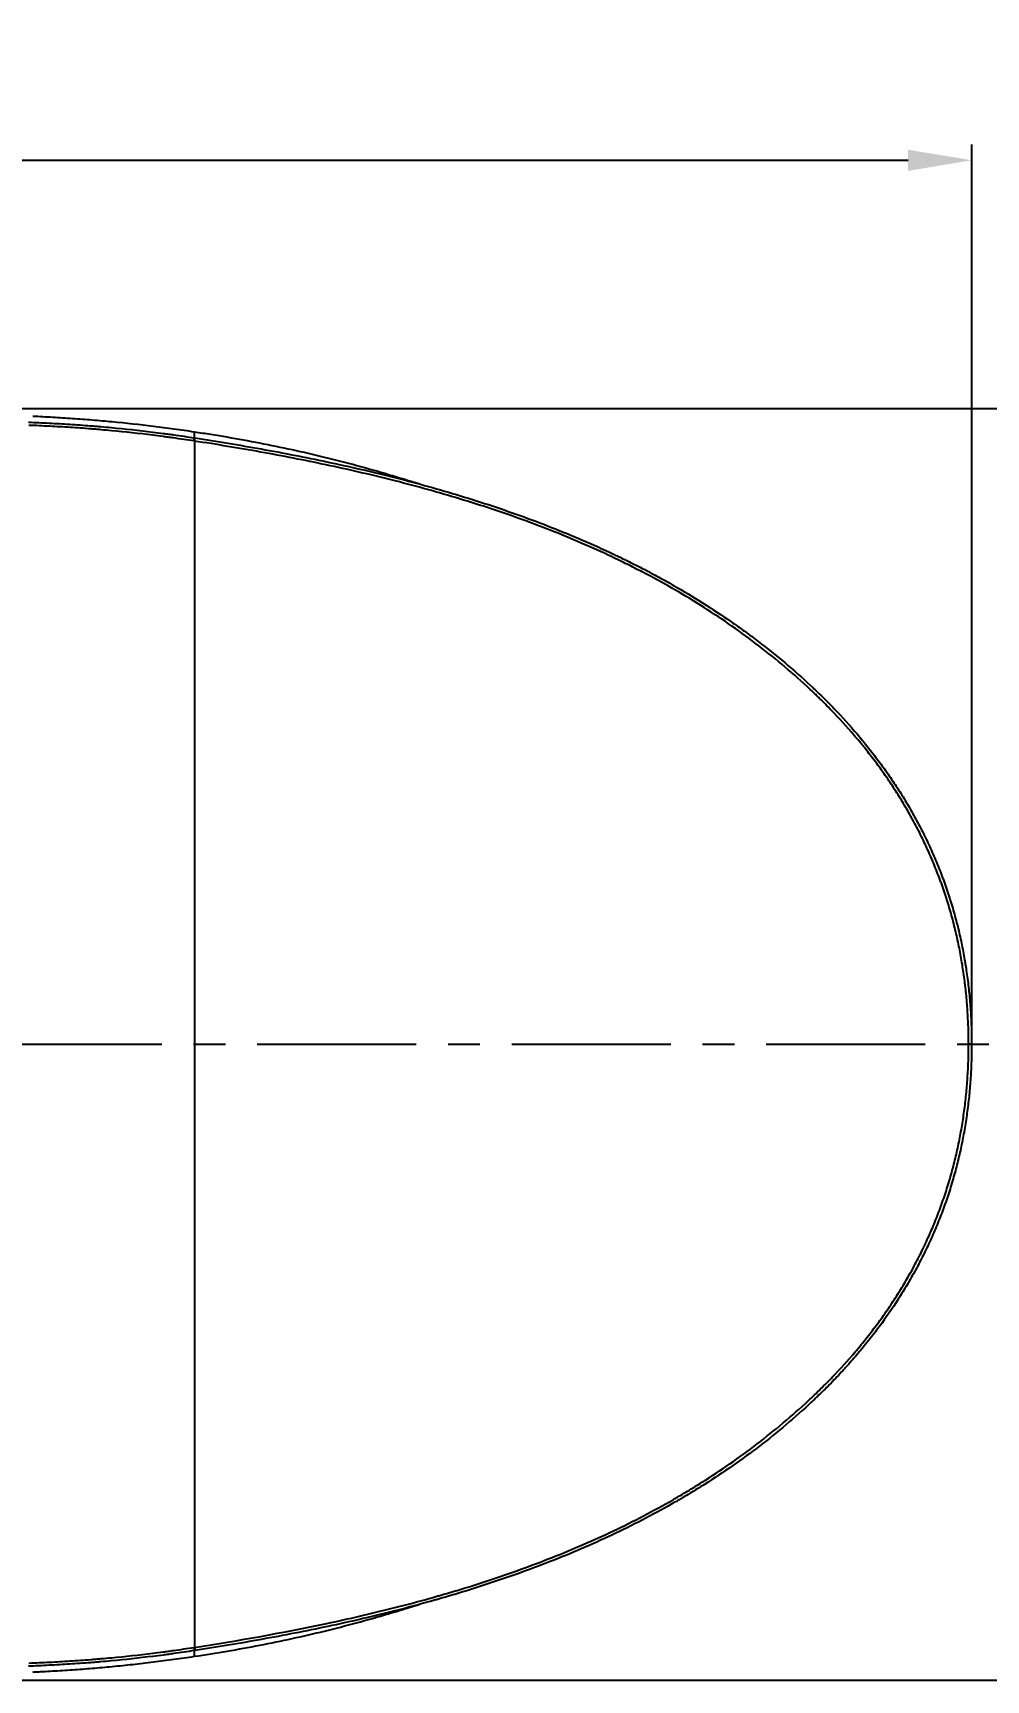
# Model space of a CAD drawing. Extents: x 2759 to 9191, y -64 to 2464.
# Drawn here: x 6965 to 7264, y 1484 to 2002 of the extents above; entities that cross this region are included whole.
import ezdxf

# ---------------------------------------------------------------- set-up
doc = ezdxf.new("R2010")
doc.units = 0
doc.header["$LTSCALE"] = 20
doc.header["$MEASUREMENT"] = 0
doc.linetypes.add('CENTER', pattern=[2, 1.25, -0.25, 0.25, -0.25])
doc.layers.get('0').update_dxf_attribs({"linetype": 'CONTINUOUS'})
doc.layers.get('DEFPOINTS').update_dxf_attribs({"linetype": 'CONTINUOUS'})
doc.layers.add('CENTER', color=2, linetype='CENTER')
doc.styles.get("Standard").update_dxf_attribs({"font": 'NanumGothic.ttf'})
doc.dimstyles.get("Standard").update_dxf_attribs({"dimtxt": 2.7, "dimasz": 2.5, "dimexe": 1.5, "dimexo": 1.5, "dimgap": 1.5, "dimtad": 1, "dimdec": 0, "dimlfac": 10, "dimzin": 0, "dimdsep": 46, "dimtxsty": 'Standard', "dimcen": 0, "dimclrt": 2, "dimadec": 0, "dimazin": 0, "dimtfac": 1, "dimtdec": 0, "dimtmove": 0, "dimatfit": 3, "dimfxl": 0, "dimtolj": 1, "dimtzin": 0, "dimarcsym": 0})

# ---------------------------------------------------------------- blocks, each defined once
blk = doc.blocks.new('*D28')
at = {"color": 3, "lineweight": -2}
for p, q in [((6574.99, 1685.19), (6574.99, 1966.5)), ((7259.58, 1685.19), (7259.58, 1966.5)), ((6594.99, 1961.5), (7239.58, 1961.5))]:
    blk.add_line(p, q, dxfattribs=at)
at = {"color": 3}
for points in [[(6594.99, 1964.83), (6594.99, 1958.17), (6574.99, 1961.5)], [(7239.58, 1964.83), (7239.58, 1958.17), (7259.58, 1961.5)]]:
    blk.add_solid(points, dxfattribs=at)
at = {"layer": 'DEFPOINTS', "color": 0}
for p in [(7259.58, 1961.5), (6574.99, 1683.69), (7259.58, 1683.69)]:
    blk.add_point(p, dxfattribs=at)
at = {"color": 2, "insert": (6917.29, 1985.11), "char_height": 25, "attachment_point": 5}
blk.add_mtext('\\A1;685', dxfattribs=at)
blk = doc.blocks.new('*D29')
at = {"color": 3, "lineweight": -2}
for p, q in [((6838.43, 1883.53), (7394.03, 1883.53)), ((7388.03, 1859.53), (7388.03, 1708.67)), ((7388.03, 1507.85), (7388.03, 1658.71)), ((6838.43, 1483.85), (7394.03, 1483.85))]:
    blk.add_line(p, q, dxfattribs=at)
at = {"color": 3}
for points in [[(7384.03, 1859.53), (7392.03, 1859.53), (7388.03, 1883.53)], [(7384.03, 1507.85), (7392.03, 1507.85), (7388.03, 1483.85)]]:
    blk.add_solid(points, dxfattribs=at)
at = {"layer": 'DEFPOINTS', "color": 0}
for p in [(6836.63, 1883.53), (6836.63, 1483.85), (7388.03, 1483.85)]:
    blk.add_point(p, dxfattribs=at)
at = {"color": 2, "insert": (7388.03, 1683.69), "char_height": 24, "attachment_point": 5}
blk.add_mtext('\\A1;400', dxfattribs=at)

msp = doc.modelspace()

# ---------------------------------------------------------------- linework, layer by layer
at = {"color": 7, "linetype": 'Continuous'}
msp.add_ellipse((7258.58, 1683.69), major_axis=(-1, 0), ratio=0.000004, start_param=2.932153, end_param=4.694936, dxfattribs=at)
for points, knots in [([(6963.12, 1879.18), (6965.27, 1879.1), (6967.44, 1879), (6971.77, 1878.78), (6973.93, 1878.66), (6977.19, 1878.46), (6978.28, 1878.38), (6980.45, 1878.23), (6982.08, 1878.1), (6983.71, 1877.97), (6984.8, 1877.88), (6985.34, 1877.84), (6986.98, 1877.7), (6988.07, 1877.6), (6993.51, 1877.09), (6997.87, 1876.61), (7003.31, 1875.94), (7004.94, 1875.73), (7006.58, 1875.51), (7007.67, 1875.36), (7008.21, 1875.29), (7010.93, 1874.91), (7013.11, 1874.59), (7015.28, 1874.26)], [0, 0, 0, 0, 0.125, 0.125, 0.25, 0.25, 0.3125, 0.3125, 0.375, 0.40625, 0.40625, 0.4375, 0.4375, 0.5, 0.5, 0.75, 0.75, 0.8125, 0.84375, 0.84375, 0.875, 0.875, 1, 1, 1, 1]), ([(6989.39, 1879.25), (6987.32, 1879.45), (6985.24, 1879.64), (6982.13, 1879.9), (6981.09, 1879.98), (6979.01, 1880.14), (6977.98, 1880.21), (6974.87, 1880.42), (6972.79, 1880.55), (6968.65, 1880.79), (6966.58, 1880.9), (6964.51, 1881)], [0, 0, 0, 0, 0.25, 0.25, 0.375, 0.375, 0.5, 0.5, 0.75, 0.75, 1, 1, 1, 1]), ([(7015.28, 1876.07), (7013.13, 1876.39), (7010.98, 1876.69), (7006.67, 1877.28), (7004.52, 1877.56), (6998.04, 1878.36), (6993.72, 1878.83), (6989.39, 1879.25)], [0, 0, 0, 0, 0.25, 0.25, 0.5, 0.5, 1, 1, 1, 1]), ([(7015.15, 1873.27), (7012.98, 1873.6), (7010.82, 1873.92), (7008.11, 1874.3), (7007.57, 1874.38), (7006.49, 1874.52), (7004.86, 1874.74), (7003.24, 1874.95), (6997.82, 1875.62), (6993.49, 1876.09), (6988.07, 1876.6), (6986.99, 1876.7), (6985.37, 1876.84), (6984.82, 1876.89), (6983.74, 1876.98), (6982.12, 1877.11), (6980.5, 1877.23), (6978.34, 1877.39), (6977.25, 1877.46), (6974.02, 1877.67), (6971.86, 1877.79), (6967.55, 1878.01), (6965.4, 1878.1), (6963.25, 1878.19)], [0, 0, 0, 0, 0.125, 0.125, 0.15625, 0.15625, 0.1875, 0.25, 0.25, 0.5, 0.5, 0.5625, 0.5625, 0.59375, 0.59375, 0.625, 0.6875, 0.6875, 0.75, 0.75, 0.875, 0.875, 1, 1, 1, 1]), ([(7015.15, 1873.27), (7015.16, 1873.33), (7015.17, 1873.39), (7015.18, 1873.52), (7015.19, 1873.58), (7015.21, 1873.69), (7015.22, 1873.75), (7015.23, 1873.86), (7015.24, 1873.9), (7015.25, 1874), (7015.26, 1874.04), (7015.27, 1874.11), (7015.27, 1874.14), (7015.28, 1874.19), (7015.28, 1874.21), (7015.28, 1874.24), (7015.28, 1874.25), (7015.28, 1874.26)], [0, 0, 0, 0, 0.125, 0.125, 0.25, 0.25, 0.375, 0.375, 0.5, 0.5, 0.625, 0.625, 0.75, 0.75, 0.875, 0.875, 1, 1, 1, 1]), ([(7082.96, 1860.64), (7082.41, 1860.81), (7081.03, 1861.24), (7079.65, 1861.66), (7077.99, 1862.16), (7077.15, 1862.41), (7072.98, 1863.65), (7069.64, 1864.59), (7062.93, 1866.41), (7059.57, 1867.28), (7052.83, 1868.93), (7049.44, 1869.72), (7042.66, 1871.2), (7039.26, 1871.9), (7032.43, 1873.21), (7029.01, 1873.84), (7024.73, 1874.57), (7023.87, 1874.71), (7022.15, 1874.99), (7019.58, 1875.41), (7017, 1875.81), (7015.28, 1876.07)], [0, 0, 0, 0, 0.024756, 0.062266, 0.062266, 0.099775, 0.099775, 0.249812, 0.249812, 0.39985, 0.39985, 0.549887, 0.549887, 0.699925, 0.699925, 0.849962, 0.849962, 0.887472, 0.887472, 0.924981, 1, 1, 1, 1]), ([(7015.28, 1873.25), (7015.29, 1873.31), (7015.3, 1873.37), (7015.32, 1873.5), (7015.33, 1873.56), (7015.34, 1873.67), (7015.35, 1873.73), (7015.37, 1873.83), (7015.38, 1873.88), (7015.39, 1873.97), (7015.39, 1874.02), (7015.4, 1874.09), (7015.41, 1874.12), (7015.41, 1874.17), (7015.41, 1874.19), (7015.42, 1874.22), (7015.42, 1874.23), (7015.42, 1874.24)], [0, 0, 0, 0, 0.125, 0.125, 0.25, 0.25, 0.375, 0.375, 0.5, 0.5, 0.625, 0.625, 0.75, 0.75, 0.875, 0.875, 1, 1, 1, 1]), ([(7015.42, 1874.24), (7022.39, 1873.16), (7029.33, 1872.01), (7043.18, 1869.52), (7050.07, 1868.18), (7063.8, 1865.27), (7070.63, 1863.7), (7084.21, 1860.28), (7090.96, 1858.43), (7101.02, 1855.41), (7104.36, 1854.36), (7111.02, 1852.17), (7114.33, 1851.03), (7120.94, 1848.66), (7124.23, 1847.42), (7130.78, 1844.84), (7134.04, 1843.5), (7140.52, 1840.7), (7143.75, 1839.24), (7147.36, 1837.53), (7147.76, 1837.34), (7148.56, 1836.96), (7148.96, 1836.76), (7150.16, 1836.18), (7150.96, 1835.79), (7153.35, 1834.61), (7154.93, 1833.8), (7156.9, 1832.78), (7157.3, 1832.57), (7158.08, 1832.16), (7158.47, 1831.95), (7159.65, 1831.32), (7162, 1830.06), (7164.32, 1828.76), (7168.94, 1826.12), (7171.98, 1824.29), (7177.99, 1820.52), (7180.95, 1818.56), (7185.33, 1815.53), (7186.77, 1814.51), (7188.57, 1813.2), (7188.93, 1812.94), (7189.65, 1812.41), (7190, 1812.15), (7191.07, 1811.35), (7194.62, 1808.68), (7198.08, 1805.9), (7203.51, 1801.33), (7206.17, 1798.98), (7209.1, 1796.26), (7209.43, 1795.95), (7210.07, 1795.34), (7210.4, 1795.04), (7211.36, 1794.12), (7212, 1793.5), (7213.9, 1791.63), (7215.15, 1790.37), (7218.85, 1786.54), (7221.23, 1783.91), (7224.12, 1780.53), (7224.97, 1779.51), (7225.82, 1778.48), (7226.38, 1777.78), (7226.66, 1777.44), (7228.04, 1775.7), (7230.21, 1772.9), (7233.31, 1768.61), (7235.27, 1765.68), (7237.18, 1762.73), (7238.11, 1761.24), (7239.91, 1758.23), (7241.65, 1755.19), (7244.11, 1750.53), (7245.64, 1747.36), (7247.11, 1744.16), (7247.81, 1742.54), (7249.17, 1739.27), (7249.82, 1737.62), (7250.59, 1735.54), (7250.75, 1735.12), (7251.05, 1734.29), (7251.2, 1733.87), (7251.64, 1732.61), (7252.07, 1731.34), (7252.48, 1730.07), (7252.75, 1729.22), (7252.88, 1728.8), (7253.28, 1727.52), (7253.53, 1726.67), (7254.27, 1724.1), (7254.73, 1722.39), (7255.59, 1718.94), (7256.38, 1715.47), (7257.04, 1711.98), (7257.38, 1710), (7257.42, 1709.78), (7257.49, 1709.34), (7257.53, 1709.13), (7257.64, 1708.47), (7257.85, 1707.15), (7258.29, 1704.07), (7258.81, 1699.65), (7259.25, 1694.35), (7259.5, 1689.02), (7259.56, 1685.47), (7259.56, 1683.69)], [0, 0, 0, 0, 0.0625, 0.0625, 0.125, 0.125, 0.1875, 0.1875, 0.25, 0.25, 0.28125, 0.28125, 0.3125, 0.3125, 0.34375, 0.34375, 0.375, 0.375, 0.40625, 0.40625, 0.410156, 0.410156, 0.414063, 0.414063, 0.421875, 0.421875, 0.4375, 0.4375, 0.441406, 0.441406, 0.445313, 0.445313, 0.453125, 0.46875, 0.46875, 0.5, 0.5, 0.53125, 0.53125, 0.546875, 0.546875, 0.550781, 0.550781, 0.554688, 0.554688, 0.5625, 0.59375, 0.59375, 0.625, 0.625, 0.628906, 0.628906, 0.632813, 0.632813, 0.640625, 0.640625, 0.65625, 0.65625, 0.6875, 0.6875, 0.695313, 0.699219, 0.699219, 0.703125, 0.703125, 0.71875, 0.734375, 0.75, 0.75, 0.765625, 0.765625, 0.78125, 0.796875, 0.8125, 0.8125, 0.828125, 0.828125, 0.84375, 0.84375, 0.847656, 0.847656, 0.851563, 0.851563, 0.859375, 0.863281, 0.863281, 0.867188, 0.867188, 0.875, 0.875, 0.890625, 0.890625, 0.90625, 0.921875, 0.921875, 0.923828, 0.923828, 0.925781, 0.925781, 0.929688, 0.9375, 0.953125, 0.96875, 0.984375, 1, 1, 1, 1]), ([(7258.6, 1683.69), (7258.6, 1685.46), (7258.54, 1689.01), (7258.28, 1694.3), (7257.85, 1699.57), (7257.44, 1703.05), (7256.97, 1706.53), (7256.44, 1710), (7255.46, 1715.17), (7254.29, 1720.31), (7253.38, 1723.71), (7252.41, 1727.11), (7251.89, 1728.8), (7251.06, 1731.32), (7250.77, 1732.17), (7250.4, 1733.22), (7250.33, 1733.43), (7250.18, 1733.84), (7250.11, 1734.05), (7249.88, 1734.68), (7249.73, 1735.1), (7248.95, 1737.18), (7248.31, 1738.83), (7246.95, 1742.1), (7246.25, 1743.72), (7244.78, 1746.92), (7243.25, 1750.09), (7240.79, 1754.74), (7239.04, 1757.78), (7237.24, 1760.8), (7236.31, 1762.29), (7234.4, 1765.24), (7232.44, 1768.16), (7229.34, 1772.45), (7227.16, 1775.25), (7225.91, 1776.81), (7225.78, 1776.98), (7225.5, 1777.33), (7225.36, 1777.5), (7224.93, 1778.02), (7224.09, 1779.05), (7223.23, 1780.07), (7220.34, 1783.44), (7217.95, 1786.06), (7214.25, 1789.89), (7213, 1791.15), (7211.41, 1792.7), (7210.93, 1793.17), (7210.45, 1793.63), (7210.13, 1793.94), (7209.97, 1794.09), (7209.17, 1794.86), (7208.52, 1795.46), (7205.27, 1798.48), (7202.61, 1800.81), (7197.21, 1805.35), (7194.46, 1807.54), (7188.87, 1811.8), (7186.03, 1813.86), (7180.25, 1817.84), (7177.32, 1819.77), (7171.38, 1823.51), (7168.37, 1825.31), (7162.26, 1828.8), (7159.16, 1830.49), (7154.46, 1832.93), (7152.1, 1834.13), (7149.51, 1835.4), (7148.52, 1835.88), (7148.12, 1836.07), (7147.92, 1836.17), (7147.32, 1836.46), (7143.72, 1838.17), (7140.1, 1839.81), (7133.62, 1842.6), (7130.37, 1843.94), (7123.84, 1846.51), (7120.56, 1847.74), (7113.97, 1850.11), (7110.66, 1851.25), (7104.02, 1853.43), (7100.68, 1854.47), (7090.65, 1857.49), (7083.91, 1859.33), (7070.36, 1862.74), (7063.55, 1864.31), (7049.85, 1867.21), (7042.97, 1868.55), (7029.16, 1871.03), (7022.23, 1872.18), (7015.28, 1873.25)], [0, 0, 0, 0, 0.015625, 0.03125, 0.046875, 0.0625, 0.0625, 0.078125, 0.09375, 0.109375, 0.125, 0.125, 0.140625, 0.140625, 0.148438, 0.148438, 0.150391, 0.150391, 0.152344, 0.152344, 0.15625, 0.15625, 0.171875, 0.171875, 0.1875, 0.1875, 0.203125, 0.21875, 0.234375, 0.234375, 0.25, 0.25, 0.265625, 0.28125, 0.296875, 0.296875, 0.298828, 0.298828, 0.300781, 0.300781, 0.304688, 0.3125, 0.3125, 0.34375, 0.34375, 0.359375, 0.359375, 0.363281, 0.365234, 0.365234, 0.367188, 0.367188, 0.375, 0.375, 0.40625, 0.40625, 0.4375, 0.4375, 0.46875, 0.46875, 0.5, 0.5, 0.53125, 0.53125, 0.5625, 0.5625, 0.578125, 0.585938, 0.587891, 0.587891, 0.589844, 0.589844, 0.59375, 0.625, 0.625, 0.65625, 0.65625, 0.6875, 0.6875, 0.71875, 0.71875, 0.75, 0.75, 0.8125, 0.8125, 0.875, 0.875, 0.9375, 0.9375, 1, 1, 1, 1]), ([(7015.28, 1494.12), (7029.21, 1496.27), (7043.08, 1498.72), (7060.29, 1502.37), (7063.73, 1503.13), (7070.59, 1504.72), (7074.01, 1505.55), (7080.84, 1507.27), (7084.25, 1508.17), (7088.5, 1509.34), (7089.77, 1509.69), (7091.04, 1510.06), (7091.89, 1510.3), (7092.31, 1510.42), (7094.43, 1511.03), (7096.12, 1511.53), (7104.56, 1514.07), (7111.24, 1516.27), (7121.14, 1519.85), (7124.42, 1521.09), (7130.94, 1523.67), (7134.18, 1525.01), (7140.62, 1527.8), (7143.81, 1529.25), (7150.15, 1532.26), (7153.3, 1533.83), (7159.54, 1537.09), (7162.64, 1538.78), (7166.09, 1540.76), (7166.47, 1540.98), (7167.23, 1541.42), (7168.38, 1542.09), (7171.04, 1543.67), (7173.29, 1545.06), (7177.76, 1547.88), (7180.7, 1549.83), (7186.47, 1553.84), (7189.32, 1555.91), (7194.9, 1560.18), (7197.64, 1562.38), (7203.03, 1566.92), (7205.67, 1569.26), (7208.58, 1571.97), (7208.9, 1572.27), (7209.55, 1572.88), (7209.87, 1573.18), (7210.83, 1574.1), (7211.46, 1574.72), (7213.36, 1576.58), (7214.6, 1577.83), (7218.28, 1581.65), (7220.65, 1584.27), (7223.51, 1587.64), (7224.22, 1588.49), (7224.93, 1589.35), (7225.21, 1589.69), (7225.35, 1589.86), (7225.76, 1590.38), (7227.15, 1592.1), (7229.57, 1595.24), (7232.65, 1599.52), (7234.6, 1602.43), (7236.5, 1605.38), (7238.34, 1608.35), (7240.94, 1612.9), (7243.38, 1617.54), (7244.89, 1620.7), (7246.35, 1623.89), (7247.75, 1627.11), (7249.04, 1630.4), (7249.8, 1632.48), (7249.95, 1632.9), (7250.18, 1633.52), (7250.25, 1633.73), (7250.4, 1634.15), (7250.77, 1635.19), (7251.12, 1636.24), (7251.94, 1638.76), (7252.46, 1640.44), (7253.43, 1643.82), (7253.88, 1645.52), (7254.71, 1648.92), (7255.49, 1652.33), (7256.46, 1657.48), (7256.99, 1660.93), (7257.45, 1664.4), (7257.86, 1667.87), (7258.29, 1673.11), (7258.54, 1678.38), (7258.6, 1681.92), (7258.6, 1683.69)], [0, 0, 0, 0, 0.125, 0.125, 0.15625, 0.15625, 0.1875, 0.1875, 0.21875, 0.21875, 0.226563, 0.230469, 0.230469, 0.234375, 0.234375, 0.25, 0.25, 0.3125, 0.3125, 0.34375, 0.34375, 0.375, 0.375, 0.40625, 0.40625, 0.4375, 0.4375, 0.46875, 0.46875, 0.472656, 0.472656, 0.476563, 0.484375, 0.5, 0.5, 0.53125, 0.53125, 0.5625, 0.5625, 0.59375, 0.59375, 0.625, 0.625, 0.628906, 0.628906, 0.632813, 0.632813, 0.640625, 0.640625, 0.65625, 0.65625, 0.6875, 0.6875, 0.695313, 0.697266, 0.697266, 0.699219, 0.699219, 0.703125, 0.71875, 0.734375, 0.75, 0.75, 0.765625, 0.78125, 0.796875, 0.8125, 0.8125, 0.828125, 0.84375, 0.84375, 0.847656, 0.847656, 0.849609, 0.849609, 0.851563, 0.859375, 0.859375, 0.875, 0.875, 0.890625, 0.890625, 0.90625, 0.921875, 0.9375, 0.9375, 0.953125, 0.96875, 0.984375, 1, 1, 1, 1]), ([(7259.56, 1683.69), (7259.56, 1681.91), (7259.5, 1678.36), (7259.25, 1673.07), (7258.82, 1667.81), (7258.41, 1664.33), (7257.94, 1660.85), (7257.42, 1657.38), (7256.44, 1652.21), (7255.67, 1648.79), (7254.83, 1645.38), (7254.38, 1643.67), (7253.42, 1640.28), (7252.9, 1638.59), (7252.08, 1636.06), (7251.79, 1635.22), (7251.43, 1634.17), (7251.36, 1633.96), (7251.21, 1633.54), (7251.14, 1633.33), (7250.91, 1632.7), (7250.76, 1632.28), (7249.99, 1630.2), (7248.71, 1626.9), (7247.31, 1623.66), (7245.85, 1620.45), (7244.33, 1617.28), (7241.89, 1612.62), (7239.29, 1608.05), (7237.44, 1605.06), (7234.6, 1600.63), (7232.59, 1597.73), (7229.44, 1593.48), (7228.36, 1592.07), (7226.98, 1590.33), (7226.7, 1589.99), (7226.28, 1589.47), (7226.14, 1589.3), (7225.86, 1588.95), (7225.72, 1588.78), (7225.02, 1587.92), (7224.45, 1587.24), (7222.72, 1585.2), (7221.55, 1583.87), (7220.07, 1582.22), (7219.47, 1581.56), (7218.26, 1580.25), (7217.35, 1579.28), (7215.51, 1577.36), (7214.26, 1576.1), (7212.36, 1574.22), (7211.72, 1573.61), (7210.76, 1572.68), (7210.44, 1572.38), (7209.79, 1571.77), (7209.47, 1571.46), (7206.55, 1568.73), (7203.9, 1566.38), (7198.5, 1561.82), (7195.75, 1559.6), (7190.16, 1555.31), (7187.31, 1553.22), (7181.51, 1549.19), (7178.57, 1547.23), (7174.08, 1544.4), (7172.58, 1543.47), (7170.3, 1542.09), (7169.16, 1541.41), (7168.01, 1540.74), (7167.24, 1540.29), (7166.86, 1540.07), (7163.4, 1538.08), (7160.29, 1536.37), (7154.03, 1533.09), (7150.88, 1531.52), (7144.51, 1528.48), (7141.31, 1527.02), (7134.85, 1524.21), (7131.6, 1522.86), (7125.06, 1520.27), (7121.76, 1519.02), (7111.83, 1515.42), (7105.12, 1513.21), (7096.66, 1510.65), (7094.96, 1510.15), (7092.84, 1509.53), (7092.41, 1509.41), (7091.56, 1509.17), (7091.13, 1509.05), (7089.86, 1508.69), (7089, 1508.45), (7084.74, 1507.27), (7081.31, 1506.36), (7077.02, 1505.28), (7076.16, 1505.06), (7074.44, 1504.64), (7073.58, 1504.43), (7071, 1503.8), (7069.28, 1503.4), (7064.11, 1502.2), (7060.65, 1501.43), (7050.27, 1499.23), (7043.33, 1497.88), (7029.4, 1495.37), (7022.41, 1494.22), (7015.42, 1493.14)], [0, 0, 0, 0, 0.015625, 0.03125, 0.046875, 0.0625, 0.0625, 0.078125, 0.09375, 0.109375, 0.109375, 0.125, 0.125, 0.140625, 0.140625, 0.148437, 0.148437, 0.150391, 0.150391, 0.152344, 0.152344, 0.15625, 0.15625, 0.171875, 0.1875, 0.1875, 0.203125, 0.21875, 0.234375, 0.25, 0.25, 0.28125, 0.28125, 0.296875, 0.296875, 0.300781, 0.300781, 0.302734, 0.302734, 0.304687, 0.304687, 0.3125, 0.3125, 0.328125, 0.328125, 0.332031, 0.335937, 0.34375, 0.34375, 0.359375, 0.359375, 0.367187, 0.367187, 0.371094, 0.371094, 0.375, 0.375, 0.40625, 0.40625, 0.4375, 0.4375, 0.46875, 0.46875, 0.5, 0.5, 0.515625, 0.515625, 0.523437, 0.527344, 0.527344, 0.53125, 0.53125, 0.5625, 0.5625, 0.59375, 0.59375, 0.625, 0.625, 0.65625, 0.65625, 0.6875, 0.6875, 0.75, 0.75, 0.765625, 0.765625, 0.769531, 0.769531, 0.773437, 0.773437, 0.78125, 0.78125, 0.8125, 0.8125, 0.820312, 0.820312, 0.828125, 0.828125, 0.84375, 0.84375, 0.875, 0.875, 0.9375, 0.9375, 1, 1, 1, 1]), ([(7015.28, 1491.31), (7022.16, 1492.34), (7029.01, 1493.5), (7039.23, 1495.47), (7042.63, 1496.17), (7049.4, 1497.65), (7052.78, 1498.43), (7059.51, 1500.07), (7062.86, 1500.94), (7069.56, 1502.75), (7072.89, 1503.7), (7078.47, 1505.35), (7080.72, 1506.03), (7082.96, 1506.74)], [0, 0, 0, 0, 0.299558, 0.299558, 0.449337, 0.449337, 0.599116, 0.599116, 0.748895, 0.748895, 0.898674, 0.898674, 1, 1, 1, 1]), ([(7015.28, 1493.12), (7013.11, 1492.78), (7010.93, 1492.46), (7008.21, 1492.08), (7007.67, 1492.01), (7006.58, 1491.86), (7004.94, 1491.64), (7003.31, 1491.43), (6997.86, 1490.76), (6993.51, 1490.28), (6988.06, 1489.77), (6986.98, 1489.68), (6985.34, 1489.53), (6984.8, 1489.49), (6983.71, 1489.4), (6982.08, 1489.27), (6980.45, 1489.14), (6978.27, 1488.99), (6977.19, 1488.92), (6973.93, 1488.71), (6971.77, 1488.59), (6967.44, 1488.37), (6965.27, 1488.27), (6963.11, 1488.19)], [0, 0, 0, 0, 0.125, 0.125, 0.15625, 0.15625, 0.1875, 0.25, 0.25, 0.5, 0.5, 0.5625, 0.5625, 0.59375, 0.59375, 0.625, 0.6875, 0.6875, 0.75, 0.75, 0.875, 0.875, 1, 1, 1, 1]), ([(6963.25, 1489.19), (6965.4, 1489.27), (6967.55, 1489.37), (6971.86, 1489.58), (6974.02, 1489.71), (6977.25, 1489.91), (6978.33, 1489.99), (6980.5, 1490.14), (6982.12, 1490.26), (6983.74, 1490.39), (6984.82, 1490.48), (6985.37, 1490.53), (6986.99, 1490.67), (6988.07, 1490.77), (6993.49, 1491.28), (6997.82, 1491.75), (7003.24, 1492.42), (7004.86, 1492.63), (7006.49, 1492.85), (7007.57, 1493), (7008.11, 1493.07), (7010.82, 1493.45), (7012.98, 1493.77), (7015.15, 1494.1)], [0, 0, 0, 0, 0.125, 0.125, 0.25, 0.25, 0.3125, 0.3125, 0.375, 0.40625, 0.40625, 0.4375, 0.4375, 0.5, 0.5, 0.75, 0.75, 0.8125, 0.84375, 0.84375, 0.875, 0.875, 1, 1, 1, 1]), ([(6989.39, 1488.12), (6991.56, 1488.33), (6993.72, 1488.55), (6998.04, 1489.03), (7000.2, 1489.28), (7004.52, 1489.81), (7006.67, 1490.09), (7010.98, 1490.68), (7013.13, 1490.99), (7015.28, 1491.31)], [0, 0, 0, 0, 0.25, 0.25, 0.5, 0.5, 0.75, 0.75, 1, 1, 1, 1]), ([(7015.15, 1494.1), (7015.16, 1494.04), (7015.17, 1493.98), (7015.18, 1493.85), (7015.19, 1493.79), (7015.21, 1493.68), (7015.22, 1493.62), (7015.23, 1493.52), (7015.24, 1493.47), (7015.25, 1493.38), (7015.26, 1493.34), (7015.27, 1493.26), (7015.27, 1493.23), (7015.28, 1493.18), (7015.28, 1493.16), (7015.28, 1493.13), (7015.28, 1493.12), (7015.28, 1493.12)], [0, 0, 0, 0, 0.125, 0.125, 0.25, 0.25, 0.375, 0.375, 0.5, 0.5, 0.625, 0.625, 0.75, 0.75, 0.875, 0.875, 1, 1, 1, 1]), ([(7015.28, 1494.12), (7015.29, 1494.06), (7015.3, 1494), (7015.32, 1493.88), (7015.33, 1493.81), (7015.34, 1493.7), (7015.35, 1493.64), (7015.37, 1493.54), (7015.38, 1493.49), (7015.39, 1493.4), (7015.39, 1493.36), (7015.4, 1493.28), (7015.41, 1493.25), (7015.41, 1493.2), (7015.41, 1493.18), (7015.42, 1493.15), (7015.42, 1493.14), (7015.42, 1493.14)], [0, 0, 0, 0, 0.125, 0.125, 0.25, 0.25, 0.375, 0.375, 0.5, 0.5, 0.625, 0.625, 0.75, 0.75, 0.875, 0.875, 1, 1, 1, 1]), ([(6964.51, 1486.37), (6965.03, 1486.4), (6965.55, 1486.42), (6966.58, 1486.48), (6967.1, 1486.5), (6968.65, 1486.58), (6969.69, 1486.64), (6972.8, 1486.82), (6974.87, 1486.95), (6977.98, 1487.16), (6979.02, 1487.24), (6981.09, 1487.39), (6982.13, 1487.47), (6985.24, 1487.73), (6987.32, 1487.92), (6989.39, 1488.12)], [0, 0, 0, 0, 0.0625, 0.0625, 0.125, 0.125, 0.25, 0.25, 0.5, 0.5, 0.625, 0.625, 0.75, 0.75, 1, 1, 1, 1])]:
    msp.add_open_spline(points, degree=3, knots=knots, dxfattribs=at)
for points, degree in [([(7015.28, 1874.26), (7015.29, 1874.86), (7015.29, 1875.46), (7015.28, 1876.07)], 3), ([(7015.28, 1874.26), (7015.33, 1874.25), (7015.37, 1874.24), (7015.42, 1874.24)], 3), ([(7015.28, 1873.25), (7015.24, 1873.26), (7015.19, 1873.26), (7015.15, 1873.27)], 3), ([(7015.28, 1873.25), (7015.28, 1683.69)], 1), ([(7085.99, 1859.75), (7084.45, 1860.17), (7082.96, 1860.64)], 2), ([(7015.28, 1683.69), (7015.28, 1494.12)], 1), ([(7082.96, 1506.73), (7084.45, 1507.2), (7085.99, 1507.62)], 2), ([(7015.15, 1494.1), (7015.19, 1494.11), (7015.24, 1494.12), (7015.28, 1494.12)], 3), ([(7015.42, 1493.14), (7015.37, 1493.13), (7015.33, 1493.12), (7015.28, 1493.12)], 3), ([(7015.28, 1491.31), (7015.29, 1491.91), (7015.29, 1492.51), (7015.28, 1493.12)], 3)]:
    msp.add_open_spline(points, degree=degree, dxfattribs=at)
at = {"layer": 'CENTER', "color": 1, "linetype": 'CENTER', "ltscale": 2}
msp.add_line((6554.99, 1683.69), (7283.07, 1683.69), dxfattribs=at)

# ---------------------------------------------------------------- dimensions: what is measured, and where the dimension line sits
dim = msp.add_linear_dim(base=(7259.58, 1961.5), p1=(6574.99, 1683.69), p2=(7259.58, 1683.69), dimstyle='Standard', override={"dimtxt": 25, "dimasz": 20, "dimexe": 5, "dimgap": 10, "dimlfac": 1, "dimzin": 12, "dimpost": '', "dimclrd": 3, "dimclre": 3, "dimazin": 2, "dimarcsym": 1})
dim.commit()
dim.dimension.update_dxf_attribs({"geometry": '*D28', "text_midpoint": (6917.29, 1985.11)})
dim = msp.add_linear_dim(base=(7388.03, 1483.85), p1=(6836.63, 1883.53), p2=(6836.63, 1483.85), angle=90, dimstyle='Standard', override={"dimscale": 1.2, "dimtxt": 20, "dimasz": 20, "dimexe": 5, "dimgap": 10, "dimtih": 1, "dimtoh": 1, "dimlfac": 1, "dimzin": 12, "dimclrd": 3, "dimclre": 3, "dimazin": 2, "dimarcsym": 1})
dim.commit()
dim.dimension.update_dxf_attribs({"geometry": '*D29', "text_midpoint": (7388.03, 1683.69)})

doc.saveas('drawing.dxf')
